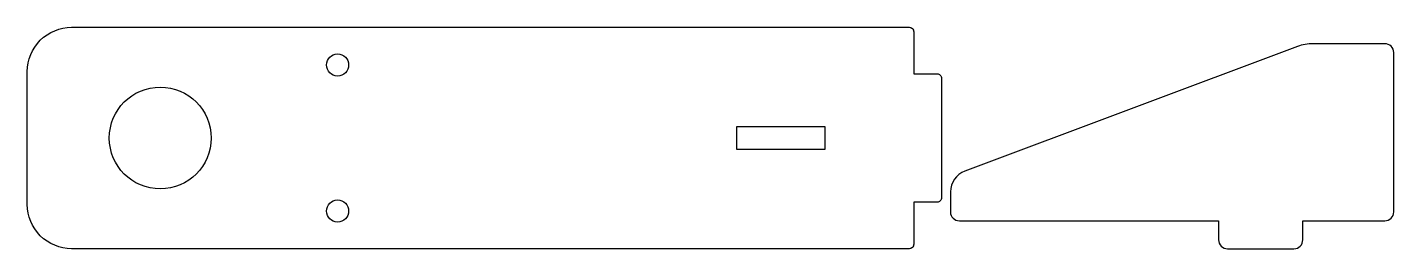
# Model space of a CAD drawing. Extents: x 2408 to 2716, y 5001 to 5051.
import ezdxf

# ---------------------------------------------------------------- set-up
doc = ezdxf.new("R2010")
doc.units = 0

# ---------------------------------------------------------------- blocks, each defined once
blk = doc.blocks.new('Part', base_point=(-25, -100))
at = {"layer": '1'}
blk.add_lwpolyline([(25, 99), (25, -90, -0.414214), (15, -100), (-15, -100, -0.414214), (-25, -90), (-25, 99, -0.414214), (-24, 100), (-14.5, 100), (-14.5, 105.3, -0.414214), (-13.5, 106.3), (13.5, 106.3, -0.414214), (14.5, 105.3), (14.5, 100), (24, 100, -0.414214)], format="xyb", close=True, dxfattribs=at)
blk.add_lwpolyline([(2.55, 80), (-2.55, 80), (-2.55, 60), (2.55, 60)], close=True, dxfattribs=at)
for centre, radius in [((-16.5, -30), 2.5), ((16.5, -30), 2.5), ((0, -70), 11.5)]:
    blk.add_circle(centre, radius, dxfattribs=at)

msp = doc.modelspace()

# ---------------------------------------------------------------- linework, layer by layer
at = {"layer": '1'}
msp.add_lwpolyline([(2615.88, 5009.1, 0.414214), (2617.88, 5007.1), (2676.38, 5007.1), (2676.38, 5002.8, 0.414214), (2678.38, 5000.8), (2693.38, 5000.8, 0.414214), (2695.38, 5002.8), (2695.38, 5007.1), (2713.88, 5007.1, 0.414214), (2715.88, 5009.1), (2715.88, 5045.1, 0.414214), (2713.88, 5047.1), (2697.69, 5047.1, 0.089934), (2694.18, 5046.46), (2619.12, 5018.32, 0.312633), (2615.88, 5013.63)], format="xyb", close=True, dxfattribs=at)

# ---------------------------------------------------------------- block references
at = {"layer": '1', "rotation": 269.999999977959}
msp.add_blockref('Part', (2407.58, 5050.8), dxfattribs=at)

doc.saveas('drawing.dxf')
